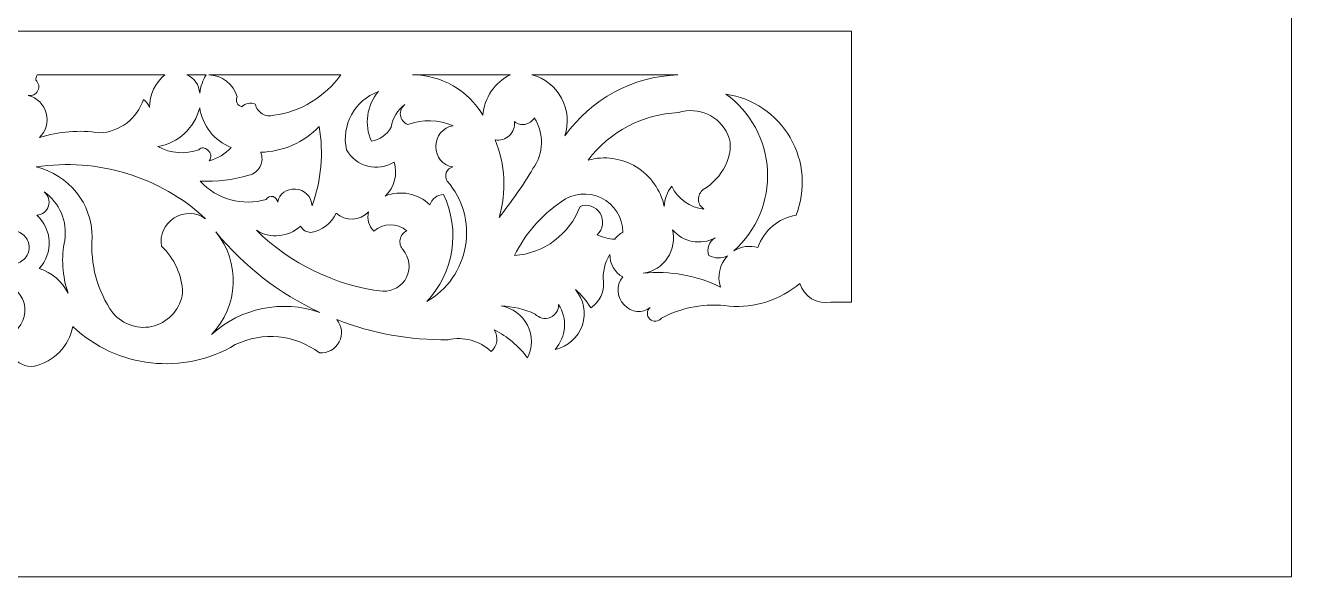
# Model space of a CAD drawing. Header units: millimetres. Extents: x 4334 to 4578, y 2334 to 2588.
# Drawn here: x 4457.4 to 4578.3, y 2334.2 to 2386.8 of the extents above; entities that cross this region are included whole.
import ezdxf

# ---------------------------------------------------------------- set-up
doc = ezdxf.new("R2010")
doc.units = ezdxf.units.MM
doc.header["$MEASUREMENT"] = 0
doc.layers.add('SITARA ALL', color=18, linetype='Continuous', true_color=0x000000)

msp = doc.modelspace()

# ---------------------------------------------------------------- linework, layer by layer
at = {"layer": 'SITARA ALL', "lineweight": 9}
for points, knots in [([(4334.26, 2456.19), (4334.26, 2456.19), (4578.26, 2456.19), (4578.26, 2456.19), (4578.26, 2456.19), (4578.26, 2334.19), (4578.26, 2334.19), (4578.26, 2334.19), (4334.26, 2334.19), (4334.26, 2334.19), (4334.26, 2334.19), (4334.26, 2456.19), (4334.26, 2456.19)], [0, 0, 0, 0, 0.25, 0.25, 0.25, 0.5, 0.5, 0.5, 0.75, 0.75, 0.75, 1, 1, 1, 1]), ([(4461.98, 2358.05), (4466.19, 2354.08), (4472.51, 2353.38), (4477.48, 2356.33), (4480.08, 2357.61), (4483.19, 2357.3), (4485.5, 2355.55), (4486.28, 2355.48), (4487.03, 2355.89), (4487.39, 2356.59), (4487.75, 2357.28), (4487.67, 2358.12), (4487.16, 2358.72), (4490.55, 2357.4), (4494.15, 2356.75), (4497.78, 2356.8), (4499.25, 2357.14), (4500.8, 2356.71), (4501.89, 2355.67), (4502.48, 2356.19), (4502.61, 2357.06), (4502.19, 2357.73), (4503.44, 2357.11), (4504.53, 2356.2), (4505.36, 2355.07), (4505.85, 2356.05), (4505.85, 2357.2), (4505.35, 2358.18), (4504.86, 2359.16), (4503.93, 2359.84), (4502.85, 2360.02), (4503.97, 2359.98), (4505.07, 2359.72), (4506.08, 2359.25), (4506.45, 2358.85), (4507.02, 2358.73), (4507.52, 2358.93), (4508.02, 2359.14), (4508.34, 2359.62), (4508.32, 2360.16), (4509.2, 2358.83), (4509.06, 2357.06), (4507.98, 2355.88), (4509.2, 2356.13), (4510.19, 2357.01), (4510.59, 2358.19), (4510.99, 2359.37), (4510.74, 2360.66), (4509.92, 2361.59), (4510.5, 2361.09), (4511, 2360.49), (4511.39, 2359.83), (4512.22, 2360.38), (4512.68, 2361.33), (4512.6, 2362.32), (4512.51, 2363.24), (4512.72, 2364.16), (4513.21, 2364.94), (4513.2, 2364.05), (4513.67, 2363.23), (4514.44, 2362.79), (4513.79, 2362), (4513.85, 2360.84), (4514.58, 2360.12), (4515.31, 2359.4), (4516.28, 2359.22), (4517.06, 2359.89), (4516.89, 2359.75), (4516.8, 2359.55), (4516.79, 2359.33), (4516.78, 2359.12), (4516.87, 2358.91), (4517.02, 2358.76), (4517.18, 2358.62), (4517.39, 2358.54), (4517.61, 2358.56), (4517.82, 2358.58), (4518.02, 2358.69), (4518.14, 2358.87), (4520.12, 2359.92), (4522.37, 2360.32), (4524.59, 2360.01), (4527.04, 2359.82), (4529.47, 2360.59), (4531.35, 2362.18), (4531.71, 2360.91), (4532.99, 2360.14), (4534.28, 2360.4), (4534.28, 2360.4), (4536.26, 2360.4), (4536.26, 2360.4), (4536.26, 2360.4), (4536.26, 2386.24), (4536.26, 2386.24), (4536.26, 2386.24), (4436.26, 2386.24), (4436.26, 2386.24), (4436.26, 2386.24), (4336.26, 2386.24), (4336.26, 2386.24), (4336.26, 2386.24), (4336.26, 2360.4), (4336.26, 2360.4), (4336.26, 2360.4), (4338.24, 2360.4), (4338.24, 2360.4), (4339.54, 2360.14), (4340.81, 2360.91), (4341.18, 2362.18), (4343.06, 2360.59), (4345.48, 2359.82), (4347.94, 2360.01), (4350.15, 2360.32), (4352.41, 2359.92), (4354.38, 2358.87), (4354.5, 2358.69), (4354.7, 2358.58), (4354.91, 2358.56), (4355.13, 2358.54), (4355.34, 2358.62), (4355.5, 2358.76), (4355.65, 2358.91), (4355.74, 2359.12), (4355.73, 2359.33), (4355.73, 2359.55), (4355.63, 2359.75), (4355.46, 2359.89), (4356.32, 2359.32), (4357.46, 2359.5), (4358.1, 2360.3), (4358.74, 2361.1), (4358.83, 2362.08), (4358.08, 2362.79), (4358.85, 2363.23), (4359.32, 2364.05), (4359.32, 2364.94), (4359.8, 2364.16), (4360.01, 2363.24), (4359.92, 2362.32), (4359.84, 2361.33), (4360.3, 2360.38), (4361.13, 2359.83), (4361.52, 2360.49), (4362.02, 2361.09), (4362.61, 2361.59), (4361.79, 2360.65), (4361.53, 2359.35), (4361.94, 2358.17), (4362.34, 2357), (4363.32, 2356.12), (4364.54, 2355.88), (4363.46, 2357.06), (4363.32, 2358.83), (4364.21, 2360.16), (4364.19, 2359.62), (4364.51, 2359.13), (4365.01, 2358.93), (4365.51, 2358.73), (4366.08, 2358.85), (4366.44, 2359.25), (4367.46, 2359.72), (4368.55, 2359.98), (4369.67, 2360.02), (4368.59, 2359.84), (4367.66, 2359.15), (4367.17, 2358.17), (4366.67, 2357.19), (4366.67, 2356.05), (4367.17, 2355.07), (4367.99, 2356.2), (4369.08, 2357.11), (4370.33, 2357.73), (4369.91, 2357.06), (4370.04, 2356.19), (4370.63, 2355.67), (4371.72, 2356.71), (4373.27, 2357.14), (4374.74, 2356.8), (4378.37, 2356.75), (4381.97, 2357.4), (4385.36, 2358.72), (4384.86, 2358.11), (4384.77, 2357.27), (4385.14, 2356.58), (4385.51, 2355.88), (4386.24, 2355.48), (4387.02, 2355.55), (4389.33, 2357.3), (4392.44, 2357.6), (4395.05, 2356.33), (4400.02, 2353.38), (4406.34, 2354.08), (4410.54, 2358.05), (4410.91, 2356.18), (4412.35, 2354.71), (4414.2, 2354.28), (4415.04, 2354.16), (4415.87, 2354.57), (4416.28, 2355.3), (4416.69, 2356.04), (4416.62, 2356.95), (4416.07, 2357.59), (4415.16, 2358.32), (4414.85, 2359.57), (4415.32, 2360.64), (4415.8, 2361.71), (4416.98, 2362.32), (4418.13, 2362.13), (4420.46, 2361.9), (4422.71, 2361.18), (4424.74, 2360.02), (4426.38, 2359.24), (4428.05, 2358.51), (4429.74, 2357.83), (4430.15, 2357.59), (4430.59, 2357.42), (4431.05, 2357.32), (4431.28, 2356.64), (4431.82, 2356.11), (4432.49, 2355.88), (4433.17, 2355.65), (4433.91, 2355.74), (4434.51, 2356.13), (4434.83, 2355.42), (4435.49, 2354.91), (4436.26, 2354.78), (4437.03, 2354.91), (4437.69, 2355.42), (4438.01, 2356.13), (4438.61, 2355.74), (4439.36, 2355.65), (4440.03, 2355.88), (4440.71, 2356.11), (4441.24, 2356.64), (4441.47, 2357.32), (4441.93, 2357.42), (4442.37, 2357.59), (4442.78, 2357.83), (4444.47, 2358.51), (4446.14, 2359.24), (4447.78, 2360.02), (4449.81, 2361.18), (4452.06, 2361.9), (4454.39, 2362.13), (4455.54, 2362.34), (4456.68, 2361.75), (4457.18, 2360.69), (4457.67, 2359.63), (4457.35, 2358.34), (4456.45, 2357.59), (4455.91, 2356.94), (4455.83, 2356.02), (4456.25, 2355.29), (4456.67, 2354.55), (4457.48, 2354.15), (4458.32, 2354.28), (4460.17, 2354.71), (4461.61, 2356.18), (4461.98, 2358.05)], [0, 0, 0, 0, 0.011628, 0.011628, 0.011628, 0.023256, 0.023256, 0.023256, 0.034884, 0.034884, 0.034884, 0.046512, 0.046512, 0.046512, 0.05814, 0.05814, 0.05814, 0.069767, 0.069767, 0.069767, 0.081395, 0.081395, 0.081395, 0.093023, 0.093023, 0.093023, 0.104651, 0.104651, 0.104651, 0.116279, 0.116279, 0.116279, 0.127907, 0.127907, 0.127907, 0.139535, 0.139535, 0.139535, 0.151163, 0.151163, 0.151163, 0.162791, 0.162791, 0.162791, 0.174419, 0.174419, 0.174419, 0.186047, 0.186047, 0.186047, 0.197674, 0.197674, 0.197674, 0.209302, 0.209302, 0.209302, 0.22093, 0.22093, 0.22093, 0.232558, 0.232558, 0.232558, 0.244186, 0.244186, 0.244186, 0.255814, 0.255814, 0.255814, 0.267442, 0.267442, 0.267442, 0.27907, 0.27907, 0.27907, 0.290698, 0.290698, 0.290698, 0.302326, 0.302326, 0.302326, 0.313953, 0.313953, 0.313953, 0.325581, 0.325581, 0.325581, 0.337209, 0.337209, 0.337209, 0.348837, 0.348837, 0.348837, 0.360465, 0.360465, 0.360465, 0.372093, 0.372093, 0.372093, 0.383721, 0.383721, 0.383721, 0.395349, 0.395349, 0.395349, 0.406977, 0.406977, 0.406977, 0.418605, 0.418605, 0.418605, 0.430233, 0.430233, 0.430233, 0.44186, 0.44186, 0.44186, 0.453488, 0.453488, 0.453488, 0.465116, 0.465116, 0.465116, 0.476744, 0.476744, 0.476744, 0.488372, 0.488372, 0.488372, 0.5, 0.5, 0.5, 0.511628, 0.511628, 0.511628, 0.523256, 0.523256, 0.523256, 0.534884, 0.534884, 0.534884, 0.546512, 0.546512, 0.546512, 0.55814, 0.55814, 0.55814, 0.569767, 0.569767, 0.569767, 0.581395, 0.581395, 0.581395, 0.593023, 0.593023, 0.593023, 0.604651, 0.604651, 0.604651, 0.616279, 0.616279, 0.616279, 0.627907, 0.627907, 0.627907, 0.639535, 0.639535, 0.639535, 0.651163, 0.651163, 0.651163, 0.662791, 0.662791, 0.662791, 0.674419, 0.674419, 0.674419, 0.686047, 0.686047, 0.686047, 0.697674, 0.697674, 0.697674, 0.709302, 0.709302, 0.709302, 0.72093, 0.72093, 0.72093, 0.732558, 0.732558, 0.732558, 0.744186, 0.744186, 0.744186, 0.755814, 0.755814, 0.755814, 0.767442, 0.767442, 0.767442, 0.77907, 0.77907, 0.77907, 0.790698, 0.790698, 0.790698, 0.802326, 0.802326, 0.802326, 0.813953, 0.813953, 0.813953, 0.825581, 0.825581, 0.825581, 0.837209, 0.837209, 0.837209, 0.848837, 0.848837, 0.848837, 0.860465, 0.860465, 0.860465, 0.872093, 0.872093, 0.872093, 0.883721, 0.883721, 0.883721, 0.895349, 0.895349, 0.895349, 0.906977, 0.906977, 0.906977, 0.918605, 0.918605, 0.918605, 0.930233, 0.930233, 0.930233, 0.94186, 0.94186, 0.94186, 0.953488, 0.953488, 0.953488, 0.965116, 0.965116, 0.965116, 0.976744, 0.976744, 0.976744, 0.988372, 0.988372, 0.988372, 1, 1, 1, 1]), ([(4458.79, 2376.08), (4459.41, 2376.68), (4459.66, 2377.57), (4459.44, 2378.41), (4459.22, 2379.24), (4458.57, 2379.89), (4457.73, 2380.11), (4458.11, 2380.03), (4458.49, 2380.22), (4458.65, 2380.57), (4458.82, 2380.91), (4458.74, 2381.31), (4458.44, 2381.56), (4458.45, 2381.74), (4458.5, 2381.92), (4458.58, 2382.08), (4458.58, 2382.08), (4470.77, 2382.08), (4470.77, 2382.08), (4469.82, 2381.33), (4469.28, 2380.18), (4469.3, 2378.96), (4469.17, 2379.27), (4468.97, 2379.53), (4468.72, 2379.73), (4468.12, 2377.9), (4466.45, 2376.62), (4464.52, 2376.53), (4462.6, 2376.84), (4460.64, 2376.68), (4458.79, 2376.08)], [0, 0, 0, 0, 0.1, 0.1, 0.1, 0.2, 0.2, 0.2, 0.3, 0.3, 0.3, 0.4, 0.4, 0.4, 0.5, 0.5, 0.5, 0.6, 0.6, 0.6, 0.7, 0.7, 0.7, 0.8, 0.8, 0.8, 0.9, 0.9, 0.9, 1, 1, 1, 1]), ([(4474.08, 2380.33), (4474.04, 2381.1), (4473.56, 2381.78), (4472.85, 2382.08), (4472.85, 2382.08), (4474.7, 2382.08), (4474.7, 2382.08), (4474.39, 2381.55), (4474.17, 2380.95), (4474.08, 2380.33)], [0, 0, 0, 0, 0.333333, 0.333333, 0.333333, 0.666667, 0.666667, 0.666667, 1, 1, 1, 1]), ([(4481.16, 2378.21), (4480.78, 2378.11), (4480.38, 2378.16), (4480.05, 2378.36), (4479.71, 2378.56), (4479.48, 2378.89), (4479.39, 2379.27), (4478.95, 2379.46), (4478.45, 2379.37), (4478.11, 2379.03), (4477.91, 2379.07), (4477.74, 2379.2), (4477.65, 2379.38), (4477.57, 2379.57), (4477.57, 2379.78), (4477.66, 2379.96), (4477.3, 2381.18), (4476.21, 2382.03), (4474.94, 2382.08), (4474.94, 2382.08), (4487.54, 2382.08), (4487.54, 2382.08), (4486.03, 2379.97), (4483.73, 2378.57), (4481.16, 2378.21)], [0, 0, 0, 0, 0.125, 0.125, 0.125, 0.25, 0.25, 0.25, 0.375, 0.375, 0.375, 0.5, 0.5, 0.5, 0.625, 0.625, 0.625, 0.75, 0.75, 0.75, 0.875, 0.875, 0.875, 1, 1, 1, 1]), ([(4501.11, 2378.21), (4499.7, 2380.59), (4497.15, 2382.06), (4494.38, 2382.08), (4494.38, 2382.08), (4503.74, 2382.08), (4503.74, 2382.08), (4502.22, 2381.36), (4501.22, 2379.89), (4501.11, 2378.21)], [0, 0, 0, 0, 0.333333, 0.333333, 0.333333, 0.666667, 0.666667, 0.666667, 1, 1, 1, 1]), ([(4508.92, 2376.25), (4509.31, 2377.44), (4509.2, 2378.74), (4508.6, 2379.85), (4508.01, 2380.95), (4506.99, 2381.76), (4505.78, 2382.08), (4505.78, 2382.08), (4519.69, 2382.08), (4519.69, 2382.08), (4515.39, 2381.91), (4511.41, 2379.76), (4508.92, 2376.25)], [0, 0, 0, 0, 0.25, 0.25, 0.25, 0.5, 0.5, 0.5, 0.75, 0.75, 0.75, 1, 1, 1, 1]), ([(4498.23, 2373.29), (4497.95, 2373.22), (4497.72, 2373.02), (4497.61, 2372.75), (4497.51, 2372.48), (4497.54, 2372.18), (4497.7, 2371.94), (4499.18, 2370.24), (4499.82, 2367.96), (4499.44, 2365.73), (4499.06, 2363.51), (4497.7, 2361.56), (4495.74, 2360.44), (4498.34, 2363.19), (4498.98, 2367.25), (4497.34, 2370.65), (4496.74, 2370.64), (4496.22, 2370.24), (4496.04, 2369.67), (4494.92, 2370.77), (4493.24, 2371.1), (4491.78, 2370.51), (4492.66, 2371.34), (4492.99, 2372.6), (4492.62, 2373.75), (4491.87, 2373.29), (4490.97, 2373.15), (4490.11, 2373.37), (4489.26, 2373.59), (4488.53, 2374.15), (4488.09, 2374.92), (4487.56, 2377.27), (4488.87, 2379.65), (4491.13, 2380.48), (4490.01, 2379.16), (4489.75, 2377.31), (4490.47, 2375.73), (4491.27, 2375.87), (4491.95, 2376.36), (4492.34, 2377.07), (4492.47, 2377.94), (4492.95, 2378.72), (4493.66, 2379.24), (4493.34, 2379), (4493.18, 2378.61), (4493.23, 2378.21), (4493.29, 2377.82), (4493.55, 2377.49), (4493.93, 2377.35), (4495.35, 2377.83), (4496.89, 2377.79), (4498.28, 2377.22), (4497.3, 2377.06), (4496.59, 2376.21), (4496.61, 2375.23), (4496.62, 2374.24), (4497.25, 2373.43), (4498.23, 2373.29)], [0, 0, 0, 0, 0.052632, 0.052632, 0.052632, 0.105263, 0.105263, 0.105263, 0.157895, 0.157895, 0.157895, 0.210526, 0.210526, 0.210526, 0.263158, 0.263158, 0.263158, 0.315789, 0.315789, 0.315789, 0.368421, 0.368421, 0.368421, 0.421053, 0.421053, 0.421053, 0.473684, 0.473684, 0.473684, 0.526316, 0.526316, 0.526316, 0.578947, 0.578947, 0.578947, 0.631579, 0.631579, 0.631579, 0.684211, 0.684211, 0.684211, 0.736842, 0.736842, 0.736842, 0.789474, 0.789474, 0.789474, 0.842105, 0.842105, 0.842105, 0.894737, 0.894737, 0.894737, 0.947368, 0.947368, 0.947368, 1, 1, 1, 1]), ([(4525.03, 2365.27), (4527.21, 2367.2), (4528.4, 2370.03), (4528.25, 2372.94), (4528.1, 2375.85), (4526.65, 2378.53), (4524.28, 2380.23), (4526.85, 2379.86), (4529.11, 2378.33), (4530.42, 2376.08), (4531.73, 2373.84), (4531.93, 2371.1), (4530.98, 2368.68), (4529.3, 2368.39), (4527.91, 2367.22), (4527.34, 2365.61), (4526.56, 2365.82), (4525.72, 2365.7), (4525.03, 2365.27)], [0, 0, 0, 0, 0.166667, 0.166667, 0.166667, 0.333333, 0.333333, 0.333333, 0.5, 0.5, 0.5, 0.666667, 0.666667, 0.666667, 0.833333, 0.833333, 0.833333, 1, 1, 1, 1]), ([(4475, 2373.88), (4475.23, 2374.2), (4475.17, 2374.65), (4474.86, 2374.89), (4474.55, 2375.13), (4474.26, 2375.23), (4474, 2374.93), (4472.72, 2374.45), (4471.29, 2374.56), (4470.09, 2375.23), (4472.04, 2375.57), (4473.6, 2377.01), (4474.08, 2378.92), (4474.34, 2377.22), (4475.48, 2375.78), (4477.08, 2375.15), (4476.53, 2374.53), (4475.8, 2374.09), (4475, 2373.88)], [0, 0, 0, 0, 0.166667, 0.166667, 0.166667, 0.333333, 0.333333, 0.333333, 0.5, 0.5, 0.5, 0.666667, 0.666667, 0.666667, 0.833333, 0.833333, 0.833333, 1, 1, 1, 1]), ([(4522.19, 2369.26), (4520.85, 2369.41), (4519.69, 2370.24), (4519.11, 2371.46), (4518.67, 2370.9), (4518.43, 2370.22), (4518.41, 2369.51), (4518.07, 2371.08), (4517.1, 2372.45), (4515.72, 2373.29), (4514.35, 2374.13), (4512.69, 2374.36), (4511.14, 2373.94), (4513.19, 2376.67), (4516.36, 2378.33), (4519.77, 2378.47), (4521.65, 2379.08), (4523.68, 2378.17), (4524.48, 2376.36), (4525.28, 2374.56), (4523.84, 2372.11), (4522.13, 2371.13), (4521.83, 2370.91), (4521.65, 2370.55), (4521.66, 2370.18), (4521.68, 2369.8), (4521.87, 2369.46), (4522.19, 2369.26)], [0, 0, 0, 0, 0.111111, 0.111111, 0.111111, 0.222222, 0.222222, 0.222222, 0.333333, 0.333333, 0.333333, 0.444444, 0.444444, 0.444444, 0.555556, 0.555556, 0.555556, 0.666667, 0.666667, 0.666667, 0.777778, 0.777778, 0.777778, 0.888889, 0.888889, 0.888889, 1, 1, 1, 1]), ([(4502.65, 2368.47), (4503.37, 2370.91), (4503.23, 2373.52), (4502.26, 2375.87), (4502.76, 2375.78), (4503.26, 2375.93), (4503.63, 2376.27), (4503.99, 2376.62), (4504.17, 2377.11), (4504.1, 2377.61), (4504.39, 2377.37), (4504.77, 2377.28), (4505.14, 2377.35), (4505.5, 2377.42), (4505.82, 2377.65), (4506, 2377.97), (4506.97, 2376.49), (4506.92, 2374.56), (4505.88, 2373.13), (4504.91, 2371.5), (4503.83, 2369.95), (4502.65, 2368.47)], [0, 0, 0, 0, 0.142857, 0.142857, 0.142857, 0.285714, 0.285714, 0.285714, 0.428571, 0.428571, 0.428571, 0.571429, 0.571429, 0.571429, 0.714286, 0.714286, 0.714286, 0.857143, 0.857143, 0.857143, 1, 1, 1, 1]), ([(4484.81, 2369.59), (4484.76, 2370.45), (4484.08, 2371.13), (4483.22, 2371.17), (4482.36, 2371.21), (4481.65, 2370.76), (4481.53, 2369.91), (4481.51, 2370.17), (4481.33, 2370.39), (4481.08, 2370.46), (4480.83, 2370.52), (4480.56, 2370.42), (4480.43, 2370.19), (4478.18, 2369.52), (4475.73, 2370.19), (4474.14, 2371.93), (4475.71, 2371.86), (4477.27, 2372.05), (4478.77, 2372.5), (4479.24, 2372.6), (4479.64, 2372.9), (4479.85, 2373.33), (4480.07, 2373.75), (4480.09, 2374.25), (4479.9, 2374.69), (4482.01, 2374.73), (4484.02, 2375.61), (4485.48, 2377.13), (4485.92, 2374.6), (4485.69, 2372), (4484.81, 2369.59)], [0, 0, 0, 0, 0.1, 0.1, 0.1, 0.2, 0.2, 0.2, 0.3, 0.3, 0.3, 0.4, 0.4, 0.4, 0.5, 0.5, 0.5, 0.6, 0.6, 0.6, 0.7, 0.7, 0.7, 0.8, 0.8, 0.8, 0.9, 0.9, 0.9, 1, 1, 1, 1]), ([(4465.79, 2359.36), (4464.31, 2361.46), (4463.62, 2364.02), (4463.83, 2366.57), (4463.81, 2369.78), (4461.6, 2372.56), (4458.47, 2373.29), (4464.33, 2374.18), (4470.28, 2372.37), (4474.65, 2368.35), (4473.75, 2368.97), (4472.58, 2369), (4471.66, 2368.42), (4470.74, 2367.84), (4470.25, 2366.79), (4470.43, 2365.72), (4471.67, 2364.57), (4472.4, 2362.97), (4472.45, 2361.28), (4472.26, 2359.79), (4471.21, 2358.56), (4469.76, 2358.13), (4468.32, 2357.71), (4466.75, 2358.21), (4465.79, 2359.36)], [0, 0, 0, 0, 0.125, 0.125, 0.125, 0.25, 0.25, 0.25, 0.375, 0.375, 0.375, 0.5, 0.5, 0.5, 0.625, 0.625, 0.625, 0.75, 0.75, 0.75, 0.875, 0.875, 0.875, 1, 1, 1, 1]), ([(4461.53, 2361.25), (4460.95, 2362.37), (4459.96, 2363.21), (4458.78, 2363.61), (4459.43, 2364.31), (4459.77, 2365.24), (4459.72, 2366.2), (4459.67, 2367.15), (4459.25, 2368.04), (4458.53, 2368.68), (4459.05, 2368.71), (4459.5, 2369.06), (4459.65, 2369.56), (4459.81, 2370.05), (4459.64, 2370.59), (4459.23, 2370.91), (4460.73, 2369.88), (4461.49, 2368.07), (4461.2, 2366.28), (4460.86, 2364.61), (4460.97, 2362.87), (4461.53, 2361.25)], [0, 0, 0, 0, 0.142857, 0.142857, 0.142857, 0.285714, 0.285714, 0.285714, 0.428571, 0.428571, 0.428571, 0.571429, 0.571429, 0.571429, 0.714286, 0.714286, 0.714286, 0.857143, 0.857143, 0.857143, 1, 1, 1, 1]), ([(4504.11, 2364.83), (4505.13, 2366.89), (4506.66, 2368.65), (4508.56, 2369.96), (4509.67, 2370.79), (4511.14, 2370.93), (4512.39, 2370.33), (4513.63, 2369.72), (4514.43, 2368.45), (4514.46, 2367.07), (4514.16, 2366.9), (4513.89, 2366.66), (4513.68, 2366.38), (4513.11, 2366.42), (4512.54, 2366.57), (4512.01, 2366.81), (4512.58, 2367.34), (4512.69, 2368.2), (4512.28, 2368.86), (4511.86, 2369.51), (4511.09, 2369.8), (4510.37, 2369.52), (4509.38, 2366.86), (4506.93, 2365.03), (4504.11, 2364.83)], [0, 0, 0, 0, 0.125, 0.125, 0.125, 0.25, 0.25, 0.25, 0.375, 0.375, 0.375, 0.5, 0.5, 0.5, 0.625, 0.625, 0.625, 0.75, 0.75, 0.75, 0.875, 0.875, 0.875, 1, 1, 1, 1]), ([(4491.56, 2361.42), (4487.01, 2361.98), (4482.76, 2364.02), (4479.49, 2367.24), (4480.82, 2366.42), (4482.53, 2366.58), (4483.7, 2367.63), (4483.89, 2367.26), (4484.27, 2367.04), (4484.69, 2367.04), (4485.76, 2367.2), (4486.67, 2367.9), (4487.11, 2368.89), (4487.99, 2368.07), (4489.37, 2368.12), (4490.2, 2369), (4490.01, 2368.34), (4490.21, 2367.64), (4490.7, 2367.16), (4491.58, 2367.97), (4492.93, 2367.98), (4493.84, 2367.2), (4493.51, 2367.04), (4493.27, 2366.74), (4493.2, 2366.37), (4493.13, 2366.01), (4493.23, 2365.64), (4493.48, 2365.37), (4494.1, 2364.65), (4494.23, 2363.63), (4493.82, 2362.77), (4493.41, 2361.92), (4492.51, 2361.39), (4491.56, 2361.42)], [0, 0, 0, 0, 0.090909, 0.090909, 0.090909, 0.181818, 0.181818, 0.181818, 0.272727, 0.272727, 0.272727, 0.363636, 0.363636, 0.363636, 0.454545, 0.454545, 0.454545, 0.545455, 0.545455, 0.545455, 0.636364, 0.636364, 0.636364, 0.727273, 0.727273, 0.727273, 0.818182, 0.818182, 0.818182, 0.909091, 0.909091, 0.909091, 1, 1, 1, 1]), ([(4446.78, 2362.17), (4447.69, 2363.2), (4448.53, 2364.29), (4449.28, 2365.45), (4449.77, 2366.35), (4450.66, 2366.97), (4451.68, 2367.11), (4452.7, 2367.25), (4453.72, 2366.88), (4454.44, 2366.14), (4454.73, 2365.97), (4455.1, 2365.99), (4455.38, 2366.2), (4455.65, 2366.4), (4455.78, 2366.75), (4455.7, 2367.08), (4456.11, 2367.23), (4456.55, 2367.2), (4456.93, 2367.02), (4457.32, 2366.83), (4457.61, 2366.49), (4457.74, 2366.08), (4457.87, 2365.67), (4457.82, 2365.23), (4457.62, 2364.86), (4457.41, 2364.48), (4457.06, 2364.21), (4456.65, 2364.1), (4453.23, 2364.72), (4449.71, 2364.03), (4446.78, 2362.17)], [0, 0, 0, 0, 0.1, 0.1, 0.1, 0.2, 0.2, 0.2, 0.3, 0.3, 0.3, 0.4, 0.4, 0.4, 0.5, 0.5, 0.5, 0.6, 0.6, 0.6, 0.7, 0.7, 0.7, 0.8, 0.8, 0.8, 0.9, 0.9, 0.9, 1, 1, 1, 1]), ([(4475.2, 2357.3), (4477.8, 2359.98), (4477.99, 2364.18), (4475.63, 2367.08), (4478.31, 2363.81), (4481.7, 2361.19), (4485.53, 2359.41), (4481.96, 2360.65), (4478, 2359.84), (4475.2, 2357.3)], [0, 0, 0, 0, 0.333333, 0.333333, 0.333333, 0.666667, 0.666667, 0.666667, 1, 1, 1, 1]), ([(4523.76, 2361.83), (4521.48, 2362.95), (4518.93, 2363.4), (4516.4, 2363.14), (4517.35, 2363.28), (4518.19, 2363.81), (4518.72, 2364.61), (4519.24, 2365.4), (4519.41, 2366.38), (4519.18, 2367.3), (4520.19, 2366.1), (4521.89, 2365.78), (4523.27, 2366.53), (4522.66, 2366.19), (4522.41, 2365.46), (4522.67, 2364.83), (4523.21, 2364.54), (4523.87, 2364.52), (4524.43, 2364.79), (4523.68, 2364), (4523.43, 2362.87), (4523.76, 2361.83)], [0, 0, 0, 0, 0.142857, 0.142857, 0.142857, 0.285714, 0.285714, 0.285714, 0.428571, 0.428571, 0.428571, 0.571429, 0.571429, 0.571429, 0.714286, 0.714286, 0.714286, 0.857143, 0.857143, 0.857143, 1, 1, 1, 1])]:
    msp.add_open_spline(points, degree=3, knots=knots, dxfattribs=at)

doc.saveas('drawing.dxf')
